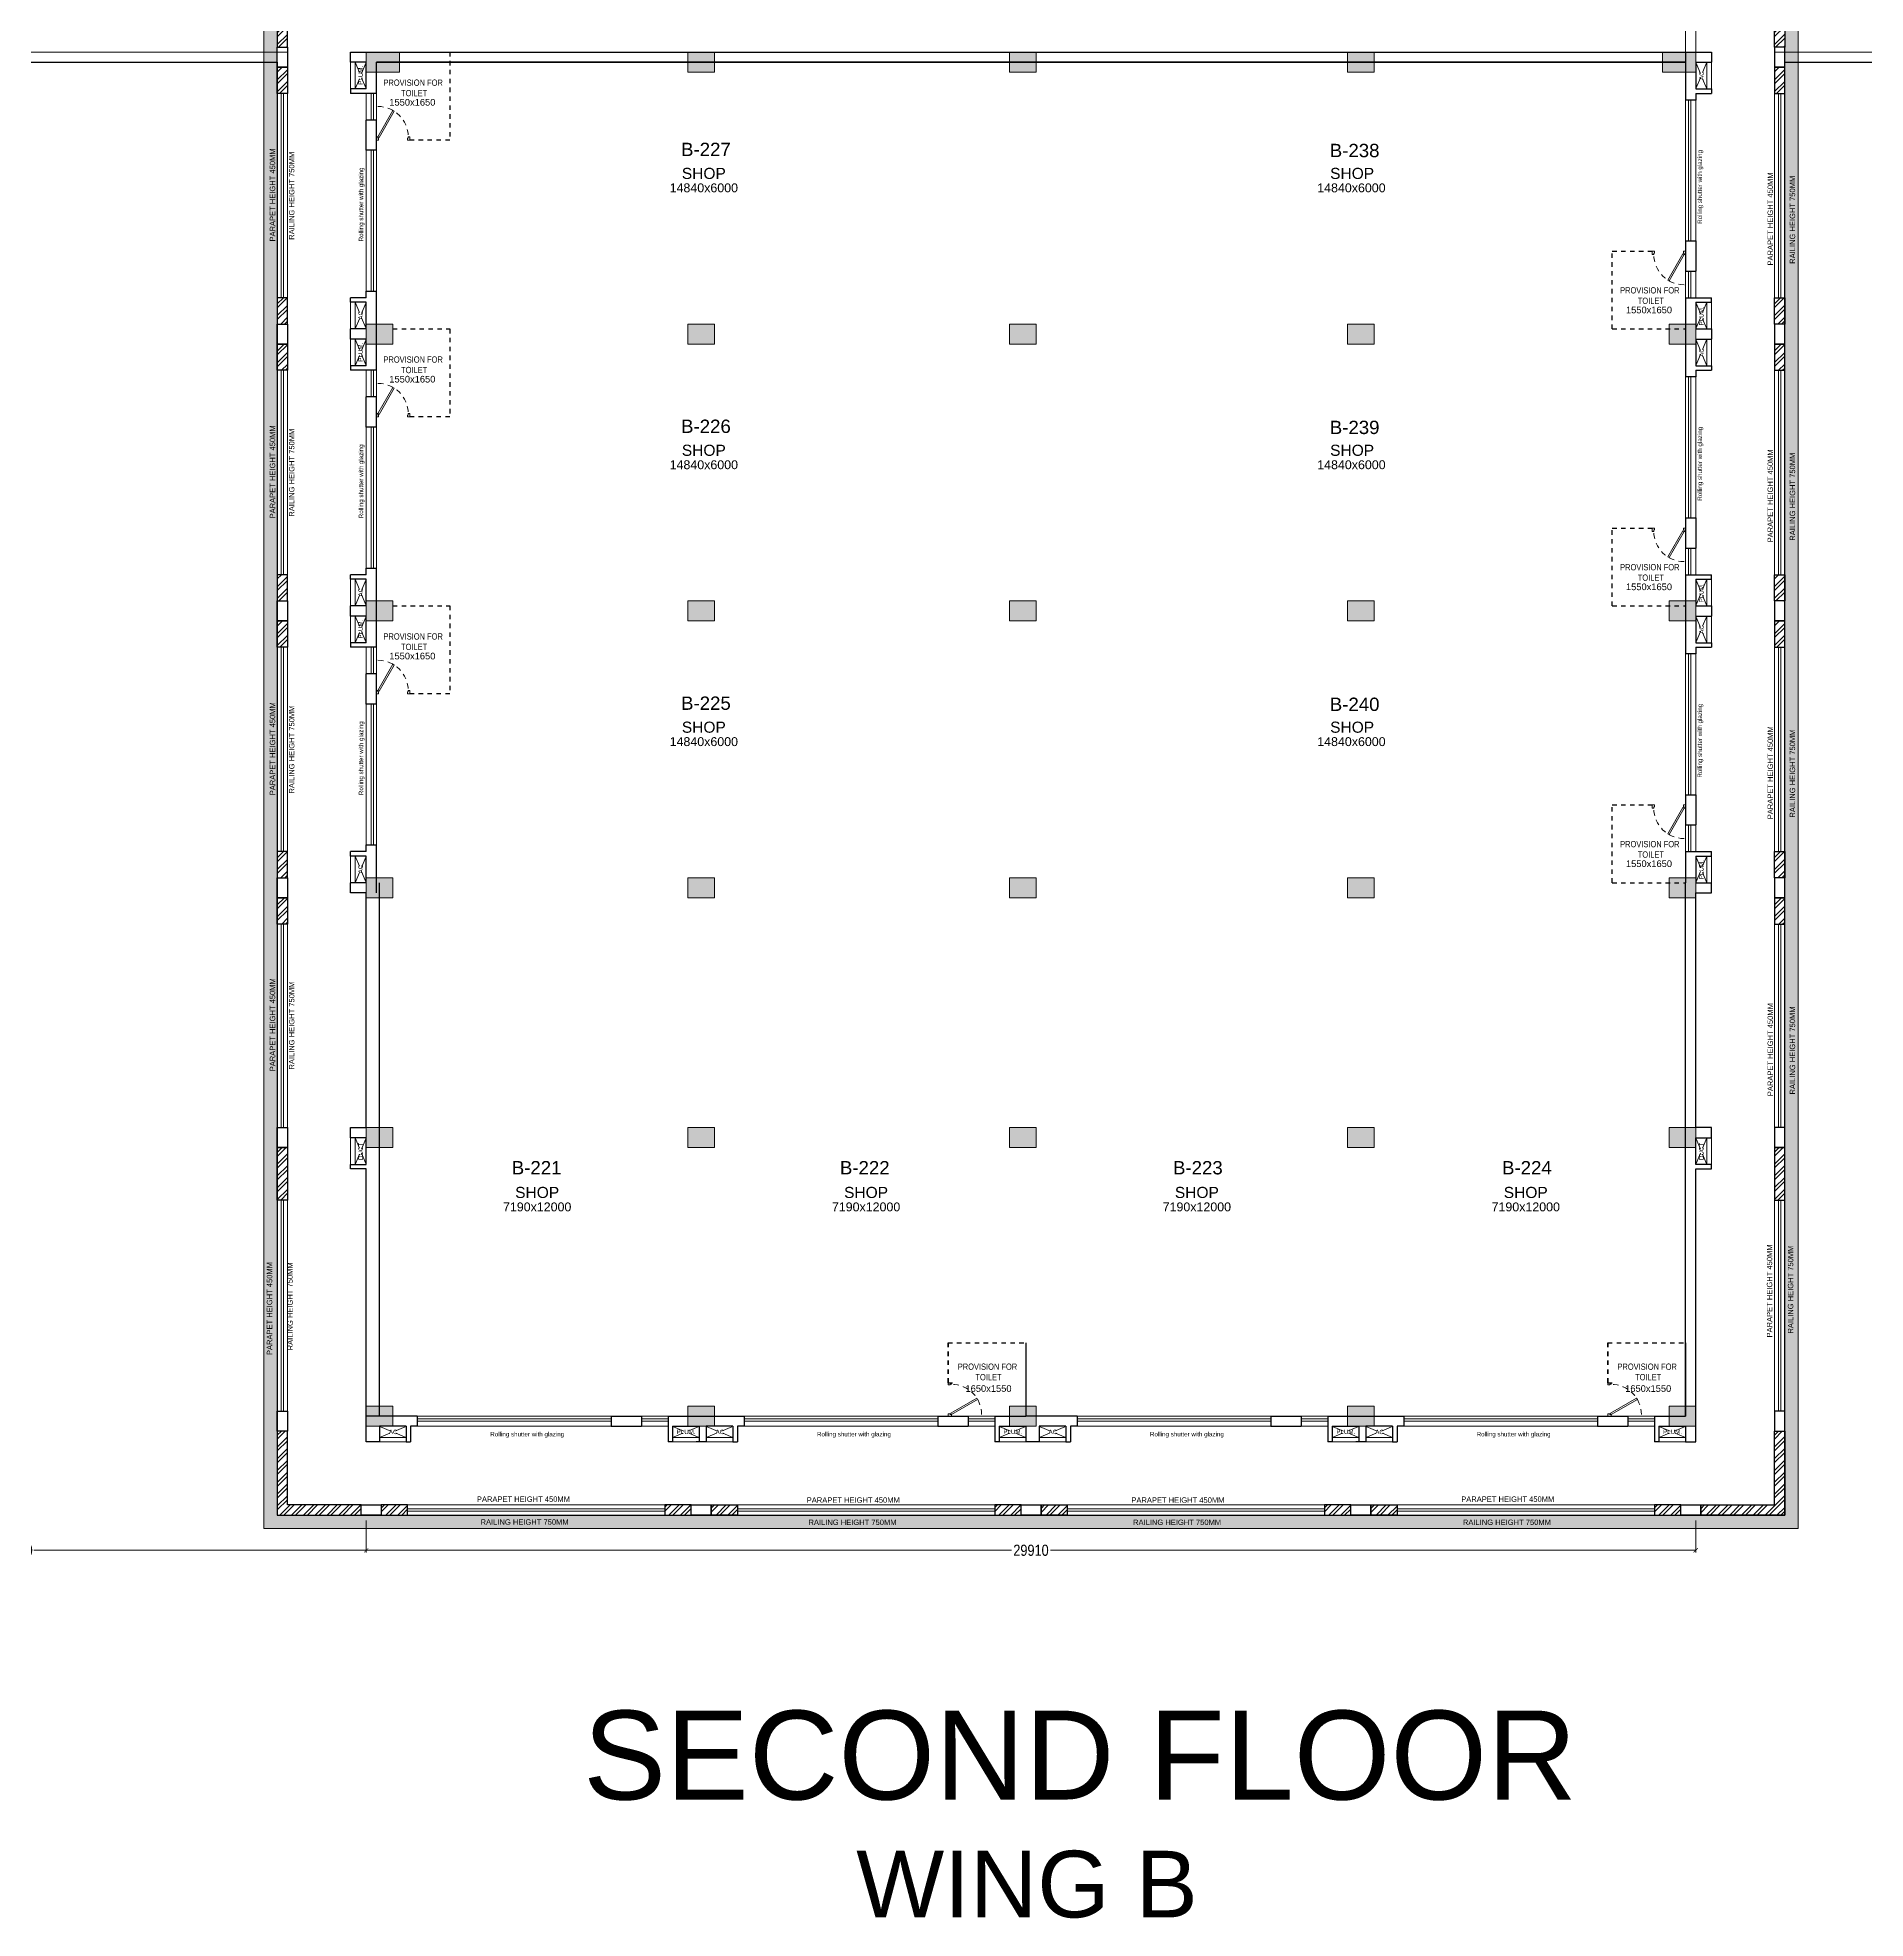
# Model space of a CAD drawing. Header units: metres. Extents: x 9819 to 10514, y 4405 to 4599.
# Drawn here: x 10264.39 to 10305.51, y 4507.56 to 4549.88 of the extents above; entities that cross this region are included whole.
import ezdxf
from ezdxf.enums import TextEntityAlignment as Align

# ---------------------------------------------------------------- set-up
doc = ezdxf.new("R2010")
doc.units = ezdxf.units.M
doc.header["$MEASUREMENT"] = 0
doc.header["$PDMODE"] = 35
doc.header["$PDSIZE"] = 0.3
doc.linetypes.add('DASHED2', pattern=[0.375, 0.25, -0.125])
doc.linetypes.add('HIDDEN', pattern=[0.375, 0.25, -0.125])
doc.layers.add('A_COL. NO', color=4, linetype='Continuous')
for name, color, linetype, lineweight in [('A_COMMENTS', 3, 'Continuous', 0), ('A_CONC', 1, 'Continuous', 30), ('A_DOOR-WIN', 23, 'Continuous', 9), ('A_DOTTED', 8, 'HIDDEN', 0), ('A_ELE 0.15', 252, 'Continuous', 15), ('A_EXT DIM', 7, 'Continuous', 5), ('A_GLAZE', 140, 'Continuous', 5), ('A_LEDGE', 252, 'Continuous', 15), ('A_SHOP NO.', 113, 'Continuous', 5), ('A_SILL 0.09', 9, 'Continuous', 9), ('A_SILL 0.25', 25, 'Continuous', 15), ('A_SILL 0.25-RefEdit0', 25, 'Continuous', 15), ('A_TEXT', 7, 'Continuous', 5), ('A_WALL', 7, 'Continuous', 30), ('A_Wall Hatch', 8, 'Continuous', 5), ('COLUMN-FINAL', 210, 'Continuous', 20), ('Doorline', 251, 'DASHED2', 13)]:
    doc.layers.add(name, color=color, linetype=linetype, lineweight=lineweight)
doc.layers.get('A_COL. NO').off()
doc.styles.add('A', font='ARIALN.TTF')
doc.styles.get("Standard").update_dxf_attribs({"font": 'arial.ttf'})
doc.dimstyles.new('DIM IN MM LARGE', dxfattribs={"dimtxt": 0.25, "dimasz": 0.1, "dimexe": 0.05, "dimexo": 0.05, "dimgap": 0.05, "dimtad": 0, "dimdec": 0, "dimlfac": 1000, "dimzin": 3, "dimdsep": 46, "dimtxsty": 'A', "dimblk1": 'ARCHTICK', "dimblk2": 'ARCHTICK', "dimsah": 1, "dimcen": 0, "dimclrd": 256, "dimclre": 256, "dimclrt": 256, "dimadec": 0, "dimazin": 0, "dimtfac": 1, "dimtdec": 0, "dimtofl": 0, "dimtmove": 2, "dimatfit": 3, "dimfxl": 1, "dimtolj": 1, "dimtzin": 0, "dimlwd": -1, "dimlwe": -1, "dimarcsym": 0})

# ---------------------------------------------------------------- blocks, each defined once
blk = doc.blocks.new('D 750')
at = {"layer": 'A_DOOR-WIN'}
for points in [[(-0.372, 0.665), (-0.035, 0.075), (-0.063, 0.059), (-0.4, 0.649)], [(-0.75, 0.075), (-0.75, 0), (-0.7, 0), (-0.7, 0.043), (-0.715, 0.043), (-0.715, 0.075)], [(0, 0.075), (0, 0), (-0.05, 0), (-0.05, 0.043), (-0.035, 0.043), (-0.035, 0.075)]]:
    blk.add_lwpolyline(points, close=True, dxfattribs=at)
at = {"layer": 'Doorline', "ltscale": 0.5}
blk.add_arc((-0.035, 0.075), 0.68, 90, 180, dxfattribs=at)
blk = doc.blocks.new('Typical shops 2nd')
at = {"layer": 'A_DOOR-WIN'}
for p, q in [((30.095, -1.08), (30.095, -4.25)), ((30.145, -1.08), (30.145, -4.25)), ((0.465, -5.38), (0.465, -2.21)), ((0.515, -5.38), (0.515, -2.21))]:
    blk.add_line(p, q, dxfattribs=at)
at = {"layer": 'A_DOTTED'}
for p, q in [((0.1, -0.83), (0.35, -0.23)), ((0.1, -0.23), (0.35, -0.83)), ((30.51, -0.23), (30.26, -0.83)), ((30.51, -0.83), (30.26, -0.23)), ((0.1, -6.23), (0.35, -5.63)), ((0.1, -5.63), (0.35, -6.23)), ((30.51, -5.63), (30.26, -6.23)), ((30.51, -6.23), (30.26, -5.63))]:
    blk.add_line(p, q, dxfattribs=at)
at = {"layer": 'A_GLAZE'}
for p, q in [((0.465, -1.53), (0.465, -0.93)), ((0.515, -1.53), (0.515, -0.93)), ((30.095, -4.93), (30.095, -5.53)), ((30.145, -4.93), (30.145, -5.53))]:
    blk.add_line(p, q, dxfattribs=at)
at = {"layer": 'A_LEDGE'}
for p, q in [((0, -0.83), (0, -0.23)), ((0.1, -0.83), (0.1, -0.23)), ((30.51, -0.83), (30.51, -0.23)), ((30.61, -0.83), (30.61, -0.23)), ((0, -5.63), (0, -6.23)), ((0.1, -5.63), (0.1, -6.23)), ((30.51, -5.63), (30.51, -6.23)), ((30.61, -5.63), (30.61, -6.23))]:
    blk.add_line(p, q, dxfattribs=at)
at = {"layer": 'A_SILL 0.09'}
for p, q in [((0.35, -1.53), (0.35, -0.93)), ((0.58, -1.53), (0.58, -0.93)), ((30.03, -4.25), (30.03, -1.08)), ((30.26, -1.08), (30.26, -4.25)), ((0.35, -5.38), (0.35, -2.21)), ((0.58, -2.21), (0.58, -5.38)), ((30.03, -4.93), (30.03, -5.53)), ((30.26, -4.93), (30.26, -5.53))]:
    blk.add_line(p, q, dxfattribs=at)
at = {"layer": 'A_WALL'}
for p, q in [((0, -0.23), (0, 0)), ((30.61, 0), (30.61, -0.23)), ((0.35, -0.23), (0, -0.23)), ((0.35, -0.83), (0.35, -0.23)), ((0.58, -0.93), (0.58, -0.23)), ((30.03, 0), (30.03, -1.08)), ((30.26, -0.23), (30.61, -0.23)), ((30.26, -0.23), (30.26, -0.83)), ((0.35, -0.83), (0, -0.83)), ((0, -0.83), (0, -0.93)), ((30.26, -0.83), (30.61, -0.83)), ((30.61, -0.83), (30.61, -0.93)), ((0.58, -0.93), (0, -0.93)), ((30.26, -1.08), (30.03, -1.08)), ((30.26, -0.93), (30.61, -0.93)), ((30.26, -0.93), (30.26, -1.08)), ((0.35, -2.21), (0.35, -1.53)), ((0.58, -1.53), (0.35, -1.53)), ((0.58, -2.21), (0.58, -1.53)), ((0.58, -2.21), (0.35, -2.21)), ((30.03, -4.25), (30.03, -4.93)), ((30.03, -4.25), (30.26, -4.25)), ((30.26, -4.25), (30.26, -4.93)), ((30.03, -4.93), (30.26, -4.93)), ((0.35, -5.53), (0.35, -5.38)), ((0.35, -5.38), (0.58, -5.38)), ((0.58, -6.46), (0.58, -5.38)), ((0.35, -5.53), (0, -5.53)), ((0, -5.63), (0, -5.53)), ((0.35, -5.63), (0, -5.63)), ((0.35, -6.23), (0.35, -5.63)), ((30.03, -5.53), (30.03, -6.23)), ((30.03, -5.53), (30.61, -5.53)), ((30.26, -5.63), (30.26, -6.23)), ((30.26, -5.63), (30.61, -5.63)), ((30.61, -5.63), (30.61, -5.53)), ((0.35, -6.23), (0, -6.23)), ((30.26, -6.23), (30.61, -6.23))]:
    blk.add_line(p, q, dxfattribs=at)
at = {"layer": 'A_WALL', "color": 252, "linetype": 'DASHED2', "ltscale": 0.3, "true_color": 0x939598}
blk.add_line((28.38, -6.23), (30.03, -6.23), dxfattribs=at)
for points in [[(0.95, 0), (2.23, 0), (2.23, -1.98), (1.33, -1.98)], [(28.38, -6.23), (28.38, -4.48), (29.28, -4.48)]]:
    blk.add_lwpolyline(points, dxfattribs=at)
at = {"layer": 'A_DOOR-WIN', "xscale": -1}
blk.add_blockref('D 750', (0.58, -1.98), dxfattribs=at)
at = {"layer": 'A_DOOR-WIN', "xscale": -1, "rotation": 180}
blk.add_blockref('D 750', (30.03, -4.48), dxfattribs=at)
at = {"char_height": 0.1411, "width": 1.97366, "attachment_point": 1, "style": 'A'}
for insert in [(0.419, -0.618), (28.239, -5.29)]:
    blk.add_mtext('\\pxqc;PROVISION FOR\\P TOILET ', dxfattribs=dict(at, insert=insert))
at = {"layer": 'A_TEXT'}
for s, p in [('PLUM.', (0.274, -0.523)), ('AC', (30.436, -0.531)), ('Rolling shutter with glazing', (30.399, -3.034)), ('Rolling shutter with glazing', (0.282, -3.428)), ('AC', (0.274, -5.923)), ('PLUM.', (30.434, -5.936))]:
    blk.add_text(s, height=0.1, rotation=90, dxfattribs=at).set_placement(p, align=Align.CENTER)
for s, height, p in [('1550x1650', 0.15, (1.388, -1.205)), ('14840x6000', 0.2, (7.945, -3.155)), ('SHOP', 0.25, (7.945, -2.855)), ('14840x6000', 0.2, (22.513, -3.155)), ('SHOP', 0.25, (22.529, -2.855)), ('1550x1650', 0.15, (29.207, -5.877))]:
    blk.add_text(s, height=height, dxfattribs=at).set_placement(p, align=Align.CENTER)
blk = doc.blocks.new('Front shops 2nd')
at = {"layer": 'A_DOOR-WIN'}
for p, q in [((-2.14, -11.835), (-6.5, -11.835)), ((5.21, -11.835), (0.85, -11.835)), ((-2.14, -11.885), (-6.5, -11.885)), ((5.21, -11.885), (0.85, -11.885))]:
    blk.add_line(p, q, dxfattribs=at)
at = {"layer": 'A_DOTTED'}
for p, q in [((-7.35, -12.25), (-6.75, -12)), ((-6.75, -12.25), (-7.35, -12)), ((-0.76, -12.25), (-0.16, -12)), ((-0.16, -12.25), (-0.76, -12)), ((0, -12.25), (0.6, -12)), ((0.6, -12.25), (0, -12)), ((6.59, -12.25), (7.19, -12)), ((7.19, -12.25), (6.59, -12))]:
    blk.add_line(p, q, dxfattribs=at)
at = {"layer": 'A_GLAZE'}
for p, q in [((-1.46, -11.835), (-0.86, -11.835)), ((5.89, -11.835), (6.49, -11.835)), ((-1.46, -11.885), (-0.86, -11.885)), ((5.89, -11.885), (6.49, -11.885))]:
    blk.add_line(p, q, dxfattribs=at)
at = {"layer": 'A_LEDGE'}
for p, q in [((-6.75, -12.25), (-7.35, -12.25)), ((-0.76, -12.25), (-0.16, -12.25)), ((0.6, -12.25), (0, -12.25)), ((6.59, -12.25), (7.19, -12.25)), ((-6.75, -12.35), (-7.35, -12.35)), ((-0.76, -12.35), (-0.16, -12.35)), ((0.6, -12.35), (0, -12.35)), ((6.59, -12.35), (7.19, -12.35))]:
    blk.add_line(p, q, dxfattribs=at)
at = {"layer": 'A_SILL 0.09'}
for p, q in [((-6.5, -11.77), (-2.14, -11.77)), ((-1.46, -11.77), (-0.86, -11.77)), ((0.85, -11.77), (5.21, -11.77)), ((5.89, -11.77), (6.49, -11.77)), ((-2.14, -12), (-6.5, -12)), ((-1.46, -12), (-0.86, -12)), ((5.21, -12), (0.85, -12)), ((5.89, -12), (6.49, -12))]:
    blk.add_line(p, q, dxfattribs=at)
at = {"layer": 'A_WALL', "color": 252, "linetype": 'DASHED2', "ltscale": 0.3, "true_color": 0x939598}
for p, q in [((5.44, -10.12), (5.44, -11.02)), ((5.44, -10.12), (7.19, -10.12)), ((7.19, -10.22), (7.19, -11.77))]:
    blk.add_line(p, q, dxfattribs=at)
at = {"layer": 'A_WALL'}
for p, q in [((5.44, -11.02), (5.54, -11.02)), ((-6.5, -11.77), (-7.65, -11.77)), ((-6.5, -11.77), (-6.5, -12)), ((-2.14, -11.77), (-1.46, -11.77)), ((-2.14, -11.77), (-2.14, -12)), ((-1.46, -11.77), (-1.46, -12)), ((-0.86, -11.77), (0.85, -11.77)), ((-0.86, -11.77), (-0.86, -12.35)), ((0.85, -11.77), (0.85, -12)), ((5.21, -11.77), (5.89, -11.77)), ((5.21, -11.77), (5.21, -12)), ((5.89, -11.77), (5.89, -12)), ((6.49, -11.77), (6.49, -12.35)), ((6.49, -11.77), (7.19, -11.77)), ((-6.75, -12), (-7.35, -12)), ((-7.35, -12), (-7.35, -12.35)), ((-6.75, -12), (-6.75, -12.35)), ((-6.5, -12), (-6.65, -12)), ((-6.65, -12), (-6.65, -12.35)), ((-2.14, -12), (-1.46, -12)), ((-0.76, -12), (-0.16, -12)), ((-0.76, -12), (-0.76, -12.35)), ((-0.16, -12), (-0.16, -12.35)), ((0, -12), (0, -12.35)), ((0.6, -12), (0, -12)), ((0.6, -12), (0.6, -12.35)), ((0.85, -12), (0.7, -12)), ((0.7, -12), (0.7, -12.35)), ((5.21, -12), (5.89, -12)), ((6.59, -12), (6.59, -12.35)), ((6.59, -12), (7.19, -12)), ((7.19, -12), (7.19, -12.35)), ((-7.35, -12.35), (-7.65, -12.35)), ((-6.75, -12.35), (-6.65, -12.35)), ((-0.76, -12.35), (-0.86, -12.35)), ((0, -12.35), (-0.23, -12.35)), ((0.6, -12.35), (0.7, -12.35)), ((6.59, -12.35), (6.49, -12.35))]:
    blk.add_line(p, q, dxfattribs=at)
at = {"layer": 'A_WALL', "color": 252, "linetype": 'DASHED2', "ltscale": 0.3, "true_color": 0x939598}
blk.add_lwpolyline([(5.44, -11.02), (5.44, -10.12), (7.19, -10.12), (7.19, -11.77)], dxfattribs=at)
at = {"layer": 'A_DOOR-WIN', "rotation": 270}
blk.add_blockref('D 750', (5.44, -11.77), dxfattribs=at)
at = {"insert": (5.339, -10.588), "char_height": 0.1411, "width": 1.97366, "attachment_point": 1, "style": 'A'}
blk.add_mtext('\\pxqc;PROVISION FOR\\P TOILET ', dxfattribs=at)
at = {"layer": 'A_TEXT'}
for s, height, p in [('SHOP', 0.25, (-3.804, -6.863)), ('SHOP', 0.25, (3.595, -6.863)), ('7190x12000', 0.2, (-3.804, -7.163)), ('7190x12000', 0.2, (3.595, -7.163)), ('1650x1550', 0.15, (6.349, -11.225)), ('AC', 0.1, (-7.043, -12.176)), ('Rolling shutter with glazing', 0.1, (-4.028, -12.227)), ('PLUM.', 0.1, (-0.453, -12.174)), ('AC', 0.1, (0.307, -12.176)), ('Rolling shutter with glazing', 0.1, (3.322, -12.227)), ('PLUM.', 0.1, (6.897, -12.174))]:
    blk.add_text(s, height=height, dxfattribs=at).set_placement(p, align=Align.CENTER)
blk = doc.blocks.new('_ARCHTICK')
at = {"color": 0, "linetype": 'ByBlock', "const_width": 0.15}
blk.add_lwpolyline([(-0.5, -0.5), (0.5, 0.5)], dxfattribs=at)
blk = doc.blocks.new('*D874')
at = {"layer": 'A_EXT DIM', "transparency": 16777216}
for p, q in [((10255.985, 4516.513), (10255.985, 4515.794)), ((10271.785, 4516.513), (10271.785, 4515.794)), ((10255.985, 4515.844), (10263.459, 4515.844)), ((10271.785, 4515.844), (10264.311, 4515.844))]:
    blk.add_line(p, q, dxfattribs=at)
at = {"layer": 'Defpoints', "color": 0, "transparency": 16777216}
for p in [(10255.985, 4516.563), (10271.785, 4516.563), (10271.785, 4515.844)]:
    blk.add_point(p, dxfattribs=at)
at = {"layer": 'A_EXT DIM', "transparency": 16777216, "xscale": 0.1, "yscale": 0.1, "zscale": 0.1, "rotation": 180}
blk.add_blockref('_ARCHTICK', (10255.985, 4515.844), dxfattribs=at)
at = {"layer": 'A_EXT DIM', "transparency": 16777216, "xscale": 0.1, "yscale": 0.1, "zscale": 0.1}
blk.add_blockref('_ARCHTICK', (10271.785, 4515.844), dxfattribs=at)
at = {"layer": 'A_EXT DIM', "transparency": 16777216, "insert": (10263.885, 4515.844), "char_height": 0.25, "attachment_point": 5, "style": 'A'}
blk.add_mtext('\\A1;15800', dxfattribs=at)
blk = doc.blocks.new('*D875')
at = {"layer": 'A_EXT DIM', "transparency": 16777216}
for p, q in [((10271.785, 4516.513), (10271.785, 4515.794)), ((10301.695, 4516.513), (10301.695, 4515.794)), ((10271.785, 4515.844), (10286.303, 4515.844)), ((10301.695, 4515.844), (10287.177, 4515.844))]:
    blk.add_line(p, q, dxfattribs=at)
at = {"layer": 'Defpoints', "color": 0, "transparency": 16777216}
for p in [(10271.785, 4516.563), (10301.695, 4516.563), (10301.695, 4515.844)]:
    blk.add_point(p, dxfattribs=at)
at = {"layer": 'A_EXT DIM', "transparency": 16777216, "xscale": 0.1, "yscale": 0.1, "zscale": 0.1, "rotation": 180}
blk.add_blockref('_ARCHTICK', (10271.785, 4515.844), dxfattribs=at)
at = {"layer": 'A_EXT DIM', "transparency": 16777216, "xscale": 0.1, "yscale": 0.1, "zscale": 0.1}
blk.add_blockref('_ARCHTICK', (10301.695, 4515.844), dxfattribs=at)
at = {"layer": 'A_EXT DIM', "transparency": 16777216, "insert": (10286.74, 4515.844), "char_height": 0.25, "attachment_point": 5, "style": 'A'}
blk.add_mtext('\\A1;29910', dxfattribs=at)
blk = doc.blocks.new('WING-B REVISED COL.')
at = {"layer": 'COLUMN-FINAL'}
for color, points in [(4, [(5371.299, -8767.078), (5371.299, -8767.528), (5372.049, -8767.528), (5372.049, -8767.078)]), (1, [(5378.534, -8767.078), (5378.534, -8767.528), (5379.134, -8767.528), (5379.134, -8767.078)]), (3, [(5385.769, -8767.078), (5385.769, -8767.528), (5386.369, -8767.528), (5386.369, -8767.078)]), (1, [(5393.374, -8767.078), (5393.374, -8767.528), (5393.974, -8767.528), (5393.974, -8767.078)]), (4, [(5400.459, -8767.078), (5400.459, -8767.528), (5401.209, -8767.528), (5401.209, -8767.078)]), (1, [(5371.299, -8773.198), (5371.299, -8773.648), (5371.899, -8773.648), (5371.899, -8773.198)]), (3, [(5378.534, -8773.198), (5378.534, -8773.648), (5379.134, -8773.648), (5379.134, -8773.198)]), (3, [(5385.769, -8773.198), (5385.769, -8773.648), (5386.369, -8773.648), (5386.369, -8773.198)]), (3, [(5393.374, -8773.198), (5393.374, -8773.648), (5393.974, -8773.648), (5393.974, -8773.198)]), (1, [(5400.609, -8773.198), (5400.609, -8773.648), (5401.209, -8773.648), (5401.209, -8773.198)]), (1, [(5371.299, -8779.428), (5371.299, -8779.878), (5371.899, -8779.878), (5371.899, -8779.428)]), (3, [(5378.534, -8779.428), (5378.534, -8779.878), (5379.134, -8779.878), (5379.134, -8779.428)]), (3, [(5385.769, -8779.428), (5385.769, -8779.878), (5386.369, -8779.878), (5386.369, -8779.428)]), (3, [(5393.374, -8779.428), (5393.374, -8779.878), (5393.974, -8779.878), (5393.974, -8779.428)]), (1, [(5400.609, -8779.428), (5400.609, -8779.878), (5401.209, -8779.878), (5401.209, -8779.428)]), (1, [(5371.299, -8785.658), (5371.299, -8786.108), (5371.899, -8786.108), (5371.899, -8785.658)]), (3, [(5378.534, -8785.658), (5378.534, -8786.108), (5379.134, -8786.108), (5379.134, -8785.658)]), (3, [(5385.769, -8785.658), (5385.769, -8786.108), (5386.369, -8786.108), (5386.369, -8785.658)]), (3, [(5393.374, -8785.658), (5393.374, -8786.108), (5393.974, -8786.108), (5393.974, -8785.658)]), (1, [(5400.609, -8785.658), (5400.609, -8786.108), (5401.209, -8786.108), (5401.209, -8785.658)]), (1, [(5371.299, -8791.278), (5371.299, -8791.728), (5371.899, -8791.728), (5371.899, -8791.278)]), (3, [(5378.534, -8791.278), (5378.534, -8791.728), (5379.134, -8791.728), (5379.134, -8791.278)]), (3, [(5385.769, -8791.278), (5385.769, -8791.728), (5386.369, -8791.728), (5386.369, -8791.278)]), (3, [(5393.374, -8791.278), (5393.374, -8791.728), (5393.974, -8791.728), (5393.974, -8791.278)]), (3, [(5393.374, -8791.278), (5393.374, -8791.728), (5393.974, -8791.728), (5393.974, -8791.278)]), (1, [(5400.609, -8791.278), (5400.609, -8791.728), (5401.209, -8791.728), (5401.209, -8791.278)]), (1, [(5371.299, -8797.548), (5371.299, -8797.998), (5371.899, -8797.998), (5371.899, -8797.548)]), (3, [(5378.534, -8797.548), (5378.534, -8797.998), (5379.134, -8797.998), (5379.134, -8797.548)]), (3, [(5385.769, -8797.548), (5385.769, -8797.998), (5386.369, -8797.998), (5386.369, -8797.548)]), (3, [(5393.374, -8797.548), (5393.374, -8797.998), (5393.974, -8797.998), (5393.974, -8797.548)]), (3, [(5393.374, -8797.548), (5393.374, -8797.998), (5393.974, -8797.998), (5393.974, -8797.548)]), (1, [(5400.609, -8797.548), (5400.609, -8797.998), (5401.209, -8797.998), (5401.209, -8797.548)])]:
    blk.add_hatch(color=color, dxfattribs=at).paths.add_polyline_path(points)
at = {"layer": 'COLUMN-FINAL', "color": 4}
for points in [[(5371.299, -8767.078), (5371.299, -8767.528), (5372.049, -8767.528), (5372.049, -8767.078)], [(5400.459, -8767.078), (5400.459, -8767.528), (5401.209, -8767.528), (5401.209, -8767.078)]]:
    blk.add_lwpolyline(points, close=True, dxfattribs=at)
at = {"layer": 'COLUMN-FINAL', "color": 1}
for points in [[(5378.534, -8767.078), (5378.534, -8767.528), (5379.134, -8767.528), (5379.134, -8767.078)], [(5393.374, -8767.078), (5393.374, -8767.528), (5393.974, -8767.528), (5393.974, -8767.078)], [(5371.299, -8773.198), (5371.299, -8773.648), (5371.899, -8773.648), (5371.899, -8773.198)], [(5400.609, -8773.198), (5400.609, -8773.648), (5401.209, -8773.648), (5401.209, -8773.198)], [(5371.299, -8779.428), (5371.299, -8779.878), (5371.899, -8779.878), (5371.899, -8779.428)], [(5400.609, -8779.428), (5400.609, -8779.878), (5401.209, -8779.878), (5401.209, -8779.428)], [(5371.299, -8785.658), (5371.299, -8786.108), (5371.899, -8786.108), (5371.899, -8785.658)], [(5400.609, -8785.658), (5400.609, -8786.108), (5401.209, -8786.108), (5401.209, -8785.658)], [(5371.299, -8791.278), (5371.299, -8791.728), (5371.899, -8791.728), (5371.899, -8791.278)], [(5400.609, -8791.278), (5400.609, -8791.728), (5401.209, -8791.728), (5401.209, -8791.278)], [(5371.299, -8797.548), (5371.299, -8797.998), (5371.899, -8797.998), (5371.899, -8797.548)], [(5400.609, -8797.548), (5400.609, -8797.998), (5401.209, -8797.998), (5401.209, -8797.548)]]:
    blk.add_lwpolyline(points, close=True, dxfattribs=at)
at = {"layer": 'COLUMN-FINAL', "color": 3}
for points in [[(5385.769, -8767.078), (5385.769, -8767.528), (5386.369, -8767.528), (5386.369, -8767.078)], [(5378.534, -8773.198), (5378.534, -8773.648), (5379.134, -8773.648), (5379.134, -8773.198)], [(5385.769, -8773.198), (5385.769, -8773.648), (5386.369, -8773.648), (5386.369, -8773.198)], [(5393.374, -8773.198), (5393.374, -8773.648), (5393.974, -8773.648), (5393.974, -8773.198)], [(5378.534, -8779.428), (5378.534, -8779.878), (5379.134, -8779.878), (5379.134, -8779.428)], [(5385.769, -8779.428), (5385.769, -8779.878), (5386.369, -8779.878), (5386.369, -8779.428)], [(5393.374, -8779.428), (5393.374, -8779.878), (5393.974, -8779.878), (5393.974, -8779.428)], [(5378.534, -8785.658), (5378.534, -8786.108), (5379.134, -8786.108), (5379.134, -8785.658)], [(5385.769, -8785.658), (5385.769, -8786.108), (5386.369, -8786.108), (5386.369, -8785.658)], [(5393.374, -8785.658), (5393.374, -8786.108), (5393.974, -8786.108), (5393.974, -8785.658)], [(5378.534, -8791.278), (5378.534, -8791.728), (5379.134, -8791.728), (5379.134, -8791.278)], [(5385.769, -8791.278), (5385.769, -8791.728), (5386.369, -8791.728), (5386.369, -8791.278)], [(5393.374, -8791.278), (5393.374, -8791.728), (5393.974, -8791.728), (5393.974, -8791.278)], [(5393.374, -8791.278), (5393.374, -8791.728), (5393.974, -8791.728), (5393.974, -8791.278)], [(5378.534, -8797.548), (5378.534, -8797.998), (5379.134, -8797.998), (5379.134, -8797.548)], [(5385.769, -8797.548), (5385.769, -8797.998), (5386.369, -8797.998), (5386.369, -8797.548)], [(5393.374, -8797.548), (5393.374, -8797.998), (5393.974, -8797.998), (5393.974, -8797.548)], [(5393.374, -8797.548), (5393.374, -8797.998), (5393.974, -8797.998), (5393.974, -8797.548)]]:
    blk.add_lwpolyline(points, close=True, dxfattribs=at)
blk = doc.blocks.new('A$Ce6b9a793')
at = {"transparency": 33554493}
h = blk.add_hatch(color=256, dxfattribs=at)
h.dxf.hatch_style = 1
h.paths.add_polyline_path([(-32.21, -72.38), (2.3, -72.38), (2.3, 0.3), (-32.21, 0.3)])
h.paths.add_polyline_path([(-31.91, -72.08), (2, -72.08), (2, 0), (-31.91, 0)], flags=16)
at = {"lineweight": 30, "true_color": 0x636466}
h = blk.add_hatch(dxfattribs=at)
h.set_pattern_fill('ANSI32', color=251, scale=0.5)
h.set_pattern_definition([(45, (-9908.29707, -4401.00705), (-0.1325825215, 0.1325825215), []), (45, (-9908.20869, -4401.00705), (-0.1325825215, 0.1325825215), [])])
h.paths.add_polyline_path([(0.11, 0), (0.11, -0.23), (1.77, -0.23), (1.77, -1.89), (2, -1.89), (2, 0)])
h.paths.add_polyline_path([(2, -2.93), (2, -2.34), (1.77, -2.34), (1.77, -2.93)])
h.paths.add_polyline_path([(2, -7.53), (2, -8.12), (1.77, -8.12), (1.77, -7.53)])
h.paths.add_polyline_path([(2, -9.16), (2, -8.57), (1.77, -8.57), (1.77, -9.16)])
h.paths.add_polyline_path([(2, -13.76), (2, -14.35), (1.77, -14.35), (1.77, -13.76)])
h.paths.add_polyline_path([(2, -15.39), (2, -14.8), (1.77, -14.8), (1.77, -15.39)])
h.paths.add_polyline_path([(2, -19.99), (2, -20.58), (1.77, -20.58), (1.77, -19.99)])
h.paths.add_polyline_path([(2, -21.62), (2, -21.03), (1.77, -21.03), (1.77, -21.62)])
h.paths.add_polyline_path([(2, -26.22), (2, -26.81), (1.77, -26.81), (1.77, -26.22)])
h.paths.add_polyline_path([(2, -27.85), (2, -27.26), (1.77, -27.26), (1.77, -27.85)])
h.paths.add_polyline_path([(2, -32.45), (2, -33.04), (1.77, -33.04), (1.77, -32.45)])
h.paths.add_polyline_path([(2, -34.08), (2, -33.49), (1.77, -33.49), (1.77, -34.08)])
h.paths.add_polyline_path([(2, -38.46), (2, -39.05), (1.77, -39.05), (1.77, -38.46)])
h.paths.add_polyline_path([(2, -40.09), (2, -39.5), (1.77, -39.5), (1.77, -40.09)])
h.paths.add_polyline_path([(2, -46.32), (2, -45.73), (1.77, -45.73), (1.77, -46.32)])
h.paths.add_polyline_path([(2, -44.69), (2, -45.28), (1.77, -45.28), (1.77, -44.69)])
h.paths.add_polyline_path([(2, -50.92), (2, -51.51), (1.77, -51.51), (1.77, -50.92)])
h.paths.add_polyline_path([(2, -52.55), (2, -51.96), (1.77, -51.96), (1.77, -52.55)])
h.paths.add_polyline_path([(2, -58.78), (2, -58.19), (1.77, -58.19), (1.77, -58.78)])
h.paths.add_polyline_path([(2, -57.15), (2, -57.74), (1.77, -57.74), (1.77, -57.15)])
h.paths.add_polyline_path([(2, -64.99), (2, -63.81), (1.77, -63.81), (1.77, -64.99)])
h.paths.add_polyline_path([(0.11, -72.08), (0.11, -71.85), (1.77, -71.85), (1.77, -70.19), (2, -70.19), (2, -72.08)])
h.paths.add_polyline_path([(-0.93, -72.08), (-0.34, -72.08), (-0.34, -71.85), (-0.93, -71.85)])
h.paths.add_polyline_path([(-6.72, -72.08), (-7.31, -72.08), (-7.31, -71.85), (-6.72, -71.85)])
h.paths.add_polyline_path([(-8.35, -72.08), (-7.76, -72.08), (-7.76, -71.85), (-8.35, -71.85)])
h.paths.add_polyline_path([(-23.19, -72.08), (-22.6, -72.08), (-22.6, -71.85), (-23.19, -71.85)])
h.paths.add_polyline_path([(-21.56, -72.08), (-22.15, -72.08), (-22.15, -71.85), (-21.56, -71.85)])
h.paths.add_polyline_path([(-15.77, -72.08), (-15.18, -72.08), (-15.18, -71.85), (-15.77, -71.85)])
h.paths.add_polyline_path([(-14.14, -72.08), (-14.73, -72.08), (-14.73, -71.85), (-14.14, -71.85)])
h.paths.add_polyline_path([(-30.02, -72.08), (-30.02, -71.85), (-31.68, -71.85), (-31.68, -70.19), (-31.91, -70.19), (-31.91, -72.08)])
h.paths.add_polyline_path([(-29.57, -72.08), (-28.98, -72.08), (-28.98, -71.85), (-29.57, -71.85)])
h.paths.add_polyline_path([(-31.91, -64.99), (-31.91, -63.81), (-31.68, -63.81), (-31.68, -64.99)])
h.paths.add_polyline_path([(-31.91, -58.78), (-31.91, -58.19), (-31.68, -58.19), (-31.68, -58.78)])
h.paths.add_polyline_path([(-31.91, -57.15), (-31.91, -57.74), (-31.68, -57.74), (-31.68, -57.15)])
h.paths.add_polyline_path([(-31.91, -52.55), (-31.91, -51.96), (-31.68, -51.96), (-31.68, -52.55)])
h.paths.add_polyline_path([(-31.91, -50.92), (-31.91, -51.51), (-31.68, -51.51), (-31.68, -50.92)])
h.paths.add_polyline_path([(-31.91, -46.32), (-31.91, -45.73), (-31.68, -45.73), (-31.68, -46.32)])
h.paths.add_polyline_path([(-31.91, -44.69), (-31.91, -45.28), (-31.68, -45.28), (-31.68, -44.69)])
h.paths.add_polyline_path([(-31.91, -40.09), (-31.91, -39.5), (-31.68, -39.5), (-31.68, -40.09)])
h.paths.add_polyline_path([(-31.91, -38.46), (-31.91, -39.05), (-31.68, -39.05), (-31.68, -38.46)])
h.paths.add_polyline_path([(-31.91, -34.08), (-31.91, -33.49), (-31.68, -33.49), (-31.68, -34.08)])
h.paths.add_polyline_path([(-31.91, -32.45), (-31.91, -33.04), (-31.68, -33.04), (-31.68, -32.45)])
h.paths.add_polyline_path([(-31.91, -27.85), (-31.91, -27.26), (-31.68, -27.26), (-31.68, -27.85)])
h.paths.add_polyline_path([(-31.91, -26.22), (-31.91, -26.81), (-31.68, -26.81), (-31.68, -26.22)])
h.paths.add_polyline_path([(-31.91, -21.62), (-31.91, -21.03), (-31.68, -21.03), (-31.68, -21.62)])
h.paths.add_polyline_path([(-31.91, -19.99), (-31.91, -20.58), (-31.68, -20.58), (-31.68, -19.99)])
h.paths.add_polyline_path([(-31.91, -15.39), (-31.91, -14.8), (-31.68, -14.8), (-31.68, -15.39)])
h.paths.add_polyline_path([(-31.91, -13.76), (-31.91, -14.35), (-31.68, -14.35), (-31.68, -13.76)])
h.paths.add_polyline_path([(-31.91, -9.16), (-31.91, -8.57), (-31.68, -8.57), (-31.68, -9.16)])
h.paths.add_polyline_path([(-31.91, -7.53), (-31.91, -8.12), (-31.68, -8.12), (-31.68, -7.53)])
h.paths.add_polyline_path([(-31.91, -2.93), (-31.91, -2.34), (-31.68, -2.34), (-31.68, -2.93)])
h.paths.add_polyline_path([(-30.02, 0), (-30.02, -0.23), (-31.68, -0.23), (-31.68, -1.89), (-31.91, -1.89), (-31.91, 0)])
at = {"layer": 'A_CONC'}
for points in [[(-31.91, -39.05), (-31.68, -39.05), (-31.68, -39.5), (-31.91, -39.5)], [(2, -39.05), (1.77, -39.05), (1.77, -39.5), (2, -39.5)], [(-31.91, -45.28), (-31.68, -45.28), (-31.68, -45.73), (-31.91, -45.73)], [(2, -45.28), (1.77, -45.28), (1.77, -45.73), (2, -45.73)], [(-31.91, -51.51), (-31.68, -51.51), (-31.68, -51.96), (-31.91, -51.96)], [(2, -51.51), (1.77, -51.51), (1.77, -51.96), (2, -51.96)], [(-31.91, -57.74), (-31.68, -57.74), (-31.68, -58.19), (-31.91, -58.19)], [(2, -57.74), (1.77, -57.74), (1.77, -58.19), (2, -58.19)], [(-31.91, -63.36), (-31.68, -63.36), (-31.68, -63.81), (-31.91, -63.81)], [(2, -63.36), (1.77, -63.36), (1.77, -63.81), (2, -63.81)], [(-31.91, -69.74), (-31.68, -69.74), (-31.68, -70.19), (-31.91, -70.19)], [(2, -69.74), (1.77, -69.74), (1.77, -70.19), (2, -70.19)], [(-29.57, -71.85), (-29.57, -72.08), (-30.02, -72.08), (-30.02, -71.85)], [(-22.15, -71.85), (-22.15, -72.08), (-22.6, -72.08), (-22.6, -71.85)], [(-14.73, -71.85), (-14.73, -72.08), (-15.18, -72.08), (-15.18, -71.85)], [(-7.31, -71.85), (-7.31, -72.08), (-7.76, -72.08), (-7.76, -71.85)], [(0.11, -71.85), (0.11, -72.08), (-0.34, -72.08), (-0.34, -71.85)]]:
    blk.add_lwpolyline(points, close=True, dxfattribs=at)
at = {"layer": 'A_ELE 0.15', "color": 7, "true_color": 0xffffff}
blk.add_lwpolyline([(-32.21, -38.46), (-32.21, -72.38), (2.3, -72.38), (2.3, -38.46)], dxfattribs=at)
at = {"layer": 'A_GLAZE', "elevation": 0}
for points in [[(-31.82, -44.69), (-31.77, -44.69), (-31.77, -40.09), (-31.82, -40.09)], [(1.86, -50.92), (1.91, -50.92), (1.91, -46.32), (1.86, -46.32)], [(1.86, -57.15), (1.91, -57.15), (1.91, -52.55), (1.86, -52.55)], [(-31.82, -63.36), (-31.77, -63.36), (-31.77, -58.78), (-31.82, -58.78)]]:
    blk.add_lwpolyline(points, close=True, dxfattribs=at)
at = {"layer": 'A_GLAZE'}
for points in [[(1.86, -44.69), (1.91, -44.69), (1.91, -40.09), (1.86, -40.09)], [(-31.82, -50.92), (-31.77, -50.92), (-31.77, -46.32), (-31.82, -46.32)], [(-31.82, -57.15), (-31.77, -57.15), (-31.77, -52.55), (-31.82, -52.55)], [(1.86, -63.36), (1.91, -63.36), (1.91, -58.78), (1.86, -58.78)], [(-31.82, -69.74), (-31.77, -69.74), (-31.77, -64.99), (-31.82, -64.99)], [(1.86, -69.74), (1.91, -69.74), (1.91, -64.99), (1.86, -64.99)], [(-28.98, -71.94), (-28.98, -71.99), (-23.19, -71.99), (-23.19, -71.94)], [(-21.56, -71.94), (-21.56, -71.99), (-15.77, -71.99), (-15.77, -71.94)], [(-14.14, -71.94), (-14.14, -71.99), (-8.35, -71.99), (-8.35, -71.94)], [(-6.72, -71.94), (-6.72, -71.99), (-0.93, -71.99), (-0.93, -71.94)]]:
    blk.add_lwpolyline(points, close=True, dxfattribs=at)
at = {"layer": 'A_SILL 0.25-RefEdit0', "color": 32, "true_color": 0xcd6928}
blk.add_lwpolyline([(-31.91, -38.46), (-31.91, -72.08), (2, -72.08), (2, -38.46)], dxfattribs=at)
at = {"layer": 'A_TEXT', "color": 32, "true_color": 0xcd6928}
for p, q in [((-31.91, -44.69), (-31.91, -40.09)), ((-31.68, -40.09), (-31.68, -44.69)), ((1.77, -44.69), (1.77, -40.09)), ((2, -40.09), (2, -44.69)), ((-31.91, -50.92), (-31.91, -46.32)), ((-31.68, -46.32), (-31.68, -50.92)), ((1.77, -50.92), (1.77, -46.32)), ((2, -46.32), (2, -50.92)), ((-31.91, -57.15), (-31.91, -52.55)), ((-31.68, -52.55), (-31.68, -57.15)), ((1.77, -57.15), (1.77, -52.55)), ((2, -52.55), (2, -57.15)), ((-31.91, -63.36), (-31.91, -58.78)), ((-31.68, -58.78), (-31.68, -63.36)), ((1.77, -63.36), (1.77, -58.78)), ((2, -58.78), (2, -63.36)), ((-31.91, -64.99), (-31.91, -69.74)), ((-31.68, -69.74), (-31.68, -64.99)), ((1.77, -69.74), (1.77, -64.99)), ((2, -64.99), (2, -69.74)), ((-28.98, -71.85), (-23.19, -71.85)), ((-21.56, -71.85), (-15.77, -71.85)), ((-14.14, -71.85), (-8.35, -71.85)), ((-6.72, -71.85), (-0.93, -71.85)), ((-23.19, -72.08), (-28.98, -72.08)), ((-15.77, -72.08), (-21.56, -72.08)), ((-8.35, -72.08), (-14.14, -72.08)), ((-0.93, -72.08), (-6.72, -72.08))]:
    blk.add_line(p, q, dxfattribs=at)
at = {"layer": 'A_WALL'}
for points in [[(-31.91, -38.46), (-31.91, -39.05), (-31.68, -39.05), (-31.68, -38.46)], [(2, -38.46), (2, -39.05), (1.77, -39.05), (1.77, -38.46)], [(-31.91, -40.09), (-31.91, -39.5), (-31.68, -39.5), (-31.68, -40.09)], [(2, -40.09), (2, -39.5), (1.77, -39.5), (1.77, -40.09)], [(-31.91, -44.69), (-31.91, -45.28), (-31.68, -45.28), (-31.68, -44.69)], [(2, -44.69), (2, -45.28), (1.77, -45.28), (1.77, -44.69)], [(-31.91, -46.32), (-31.91, -45.73), (-31.68, -45.73), (-31.68, -46.32)], [(2, -46.32), (2, -45.73), (1.77, -45.73), (1.77, -46.32)], [(-31.91, -50.92), (-31.91, -51.51), (-31.68, -51.51), (-31.68, -50.92)], [(2, -50.92), (2, -51.51), (1.77, -51.51), (1.77, -50.92)], [(-31.91, -52.55), (-31.91, -51.96), (-31.68, -51.96), (-31.68, -52.55)], [(2, -52.55), (2, -51.96), (1.77, -51.96), (1.77, -52.55)], [(-31.91, -57.15), (-31.91, -57.74), (-31.68, -57.74), (-31.68, -57.15)], [(2, -57.15), (2, -57.74), (1.77, -57.74), (1.77, -57.15)], [(-31.91, -58.78), (-31.91, -58.19), (-31.68, -58.19), (-31.68, -58.78)], [(2, -58.78), (2, -58.19), (1.77, -58.19), (1.77, -58.78)], [(-31.91, -64.99), (-31.91, -63.81), (-31.68, -63.81), (-31.68, -64.99)], [(2, -64.99), (2, -63.81), (1.77, -63.81), (1.77, -64.99)], [(-30.02, -72.08), (-30.02, -71.85), (-31.68, -71.85), (-31.68, -70.19), (-31.91, -70.19), (-31.91, -72.08)], [(0.11, -72.08), (0.11, -71.85), (1.77, -71.85), (1.77, -70.19), (2, -70.19), (2, -72.08)], [(-29.57, -72.08), (-28.98, -72.08), (-28.98, -71.85), (-29.57, -71.85)], [(-23.19, -72.08), (-22.6, -72.08), (-22.6, -71.85), (-23.19, -71.85)], [(-21.56, -72.08), (-22.15, -72.08), (-22.15, -71.85), (-21.56, -71.85)], [(-15.77, -72.08), (-15.18, -72.08), (-15.18, -71.85), (-15.77, -71.85)], [(-14.14, -72.08), (-14.73, -72.08), (-14.73, -71.85), (-14.14, -71.85)], [(-8.35, -72.08), (-7.76, -72.08), (-7.76, -71.85), (-8.35, -71.85)], [(-6.72, -72.08), (-7.31, -72.08), (-7.31, -71.85), (-6.72, -71.85)], [(-0.93, -72.08), (-0.34, -72.08), (-0.34, -71.85), (-0.93, -71.85)]]:
    blk.add_lwpolyline(points, close=True, dxfattribs=at)
at = {"layer": 'A_TEXT', "color": 32, "true_color": 0xcd6928, "char_height": 0.1215, "attachment_point": 1, "rotation": 90}
for insert in [(-32.079, -43.422), (1.614, -43.962), (-32.079, -49.652), (1.614, -50.192), (-32.079, -55.882), (1.614, -56.422), (-32.079, -62.092), (1.614, -62.652), (1.598, -68.081), (-32.146, -68.477)]:
    blk.add_mtext_dynamic_manual_height_columns('PARAPET HEIGHT 450MM', width=3.42392, gutter_width=0.931, heights=[0], dxfattribs=dict(at, insert=insert))
at = {"layer": 'A_TEXT', "color": 4, "char_height": 0.1215, "attachment_point": 1, "rotation": 90}
for insert in [(-31.647, -43.384), (2.113, -43.924), (-31.647, -49.614), (2.113, -50.154), (-31.647, -55.844), (2.113, -56.384), (-31.647, -62.054), (2.113, -62.614), (-31.683, -68.371), (2.071, -67.994)]:
    blk.add_mtext_dynamic_manual_height_columns('RAILING HEIGHT 750MM', width=3.42392, gutter_width=0.931, heights=[0], dxfattribs=dict(at, insert=insert))
at = {"layer": 'A_TEXT', "color": 32, "true_color": 0xcd6928, "char_height": 0.12151, "attachment_point": 1}
for insert in [(-27.42, -71.658), (-20, -71.679), (-12.697, -71.679), (-5.277, -71.658)]:
    blk.add_mtext_dynamic_manual_height_columns('PARAPET HEIGHT 450MM', width=3.42392, gutter_width=0.931, heights=[0], dxfattribs=dict(at, insert=insert))
at = {"layer": 'A_TEXT', "color": 4, "char_height": 0.12151, "attachment_point": 1}
for width, gutter_width, insert in [(2.23382, 0.608, (-27.337, -72.173)), (3.42392, 0.931, (-19.961, -72.179)), (3.42392, 0.931, (-12.659, -72.179)), (3.42392, 0.931, (-5.239, -72.179))]:
    blk.add_mtext_dynamic_manual_height_columns('RAILING HEIGHT 750MM', width=width, gutter_width=gutter_width, heights=[0], dxfattribs=dict(at, insert=insert))

msp = doc.modelspace()

# ---------------------------------------------------------------- linework, layer by layer
for p, q in [((10272.0858, 4518.8644), (10272.0858, 4530.8644)), ((10301.4653, 4518.8644), (10301.4653, 4530.8644))]:
    msp.add_line(p, q)
at = {"layer": 'A_COMMENTS'}
for points in [[(10271.5353, 4525.1244), (10271.7853, 4525.1244), (10271.7853, 4524.5244), (10271.5353, 4524.5244)], [(10301.9453, 4525.1244), (10301.6953, 4525.1244), (10301.6953, 4524.5244), (10301.9453, 4524.5244)]]:
    msp.add_lwpolyline(points, close=True, dxfattribs=at)
at = {"layer": 'A_DOTTED'}
for p, q in [((10271.5353, 4524.5244), (10271.7853, 4525.1244)), ((10271.5353, 4525.1244), (10271.7853, 4524.5244)), ((10301.9453, 4524.5244), (10301.6953, 4525.1244)), ((10301.9453, 4525.1244), (10301.6953, 4524.5244))]:
    msp.add_line(p, q, dxfattribs=at)
at = {"layer": 'A_LEDGE'}
for p, q in [((10271.4353, 4524.5244), (10271.4353, 4525.1244)), ((10271.5353, 4524.5244), (10271.5353, 4525.1244)), ((10301.9453, 4524.5244), (10301.9453, 4525.1244)), ((10302.0453, 4524.5244), (10302.0453, 4525.1244))]:
    msp.add_line(p, q, dxfattribs=at)
at = {"layer": 'A_SILL 0.09'}
for p, q in [((10301.4653, 4551.8044), (10301.4653, 4549.5544)), ((10301.6953, 4551.8044), (10301.6953, 4549.5544))]:
    msp.add_line(p, q, dxfattribs=at)
at = {"layer": 'A_SILL 0.25'}
msp.add_lwpolyline([(10226.0753, 4588.4844), (10224.3053, 4588.4844), (10224.3053, 4516.8644), (10257.7553, 4516.8644), (10257.7553, 4549.5544), (10270.0153, 4549.5544), (10270.0153, 4516.8644), (10303.4653, 4516.8644), (10303.4653, 4549.5544), (10315.7253, 4549.5544), (10315.7253, 4516.8644), (10349.1753, 4516.8644), (10349.1753, 4588.4844), (10347.4053, 4588.4844)], dxfattribs=at)
at = {"layer": 'A_WALL'}
msp.add_line((10271.4353, 4549.5544), (10302.0453, 4549.5544), dxfattribs=at)
for points in [[(10226.0753, 4581.3344), (10226.0753, 4584.5044), (10226.0753, 4585.1844), (10226.0753, 4585.7844), (10226.0753, 4585.8844), (10225.8253, 4586.4844), (10225.8253, 4585.8844), (10226.0753, 4586.4844), (10225.7253, 4586.4844), (10225.7253, 4586.7144), (10226.0753, 4586.7144), (10226.0753, 4588.7144), (10224.0753, 4588.7144), (10224.0753, 4516.6344), (10257.9853, 4516.6344), (10257.9853, 4549.3244), (10269.7853, 4549.3244), (10269.7853, 4516.6344), (10303.6953, 4516.6344), (10303.6953, 4549.3244), (10315.4953, 4549.3244)], [(10271.7853, 4518.2844), (10271.7853, 4524.4244), (10271.4353, 4524.4244), (10271.4353, 4524.5244), (10271.7853, 4524.5244), (10271.7853, 4525.1244), (10271.4353, 4525.1244), (10271.4353, 4525.3544), (10271.7853, 4525.3544), (10271.7853, 4530.6344), (10271.4353, 4530.6344), (10271.4353, 4530.8644)], [(10301.4653, 4518.2844), (10301.6953, 4518.2844), (10301.6953, 4524.4244), (10302.0453, 4524.4244), (10302.0453, 4524.5244), (10301.6953, 4524.5244), (10301.6953, 4525.1244), (10302.0453, 4525.1244), (10302.0453, 4525.3544), (10301.6953, 4525.3544), (10301.6953, 4530.6344), (10302.0453, 4530.6344), (10302.0453, 4530.8644)]]:
    msp.add_lwpolyline(points, dxfattribs=at)
msp.add_lwpolyline([(10301.4653, 4549.3244), (10272.0153, 4549.3244)], close=True, dxfattribs=at)

# ---------------------------------------------------------------- block references
for p in [(10279.4353, 4530.6344), (10294.2753, 4530.6344)]:
    msp.add_blockref('Front shops 2nd', p)
at = {"layer": 'A_COL. NO'}
msp.add_blockref('WING-B REVISED COL.', (4900.4862, 13316.6323), dxfattribs=at)
at = {"layer": 'A_SILL 0.25'}
msp.add_blockref('A$Ce6b9a793', (10301.6953, 4588.7144), dxfattribs=at)
at = {"layer": 'A_Wall Hatch'}
for p in [(10271.4353, 4549.5544), (10271.4353, 4543.3244), (10271.4353, 4537.0944)]:
    msp.add_blockref('Typical shops 2nd', p, dxfattribs=at)

# ---------------------------------------------------------------- texts
at = {"layer": 'A_SHOP NO.'}
for s, p in [('B-227', (10279.4276, 4547.2146)), ('B-238', (10294.0207, 4547.1896)), ('B-226', (10279.4276, 4540.9846)), ('B-239', (10294.0207, 4540.9596)), ('B-225', (10279.4276, 4534.7546)), ('B-240', (10294.0207, 4534.7296)), ('B-221', (10275.6188, 4524.3028)), ('B-222', (10283.0008, 4524.3028)), ('B-223', (10290.4943, 4524.3028)), ('B-224', (10297.896, 4524.3028))]:
    msp.add_text(s, height=0.3, dxfattribs=at).set_placement(p, align=Align.CENTER)
at = {"layer": 'A_TEXT'}
for p in [(10271.7114, 4524.8189), (10301.8691, 4524.8189)]:
    msp.add_text('DUCT', height=0.1, rotation=90, dxfattribs=at).set_placement(p, align=Align.CENTER)
msp.add_text('SECOND FLOOR', height=2, dxfattribs=at).set_placement((10287.841, 4510.2372), align=Align.CENTER)
at = {"layer": 'A_TEXT', "insert": (10282.3622, 4509.0841), "char_height": 1.5, "attachment_point": 1}
msp.add_mtext_dynamic_manual_height_columns('\\pxqc;WING B', width=8.576109, gutter_width=1, heights=[0], dxfattribs=at)

# ---------------------------------------------------------------- dimensions: what is measured, and where the dimension line sits
at = {"layer": 'A_EXT DIM'}
for base, p1, p2, picture, middle in [((10271.7853, 4515.8441), (10255.9853, 4516.563), (10271.7853, 4516.563), '*D874', (10263.8853, 4515.8441)), ((10301.6953, 4515.8441), (10271.7853, 4516.563), (10301.6953, 4516.563), '*D875', (10286.7403, 4515.8441))]:
    dim = msp.add_linear_dim(base=base, p1=p1, p2=p2, dimstyle='DIM IN MM LARGE', override={"dimpost": '\\X'}, dxfattribs=at)
    dim.commit()
    dim.dimension.update_dxf_attribs({"geometry": picture, "text_midpoint": middle})

doc.saveas('drawing.dxf')
